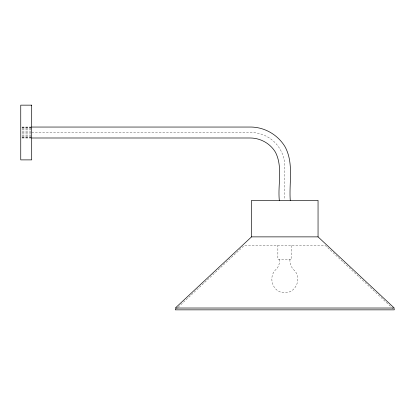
<?xml version="1.0" encoding="UTF-8"?>
<svg xmlns="http://www.w3.org/2000/svg" width="415" height="415" viewBox="0 0 415 415"><rect width="100%" height="100%" fill="white"/><g stroke="black" fill="none" stroke-linecap="round" stroke-linejoin="round"><path stroke-width="0.31" stroke-dasharray="2.08 1.56" d="M289.893 259.354C289.691 263.027 290.972 266.746 293.395 269.522C302.462 276.883 296.528 293.13 284.789 292.674C272.416 293.057 267.219 276.011 276.815 268.744C278.828 266.072 279.86 262.69 279.684 259.354M176.271 308.968L177.687 307.645M178.154 307.204L244.207 245.53L325.37 245.53L391.418 307.204M22.037 127.047L31.052 127.047M22.037 127.234L31.052 127.234M22.037 127.779L31.052 127.779M22.037 128.65L31.696 128.65M22.037 129.781L31.052 129.781M22.037 131.104L31.052 131.104M22.037 132.52L31.052 132.52M31.696 132.52L250.857 132.52A33.931 33.931 0 0 1 284.789 166.451L284.789 199.745M22.037 133.936L31.052 133.936M22.037 135.254L31.052 135.254M22.037 136.39L31.052 136.39M22.037 137.256L31.052 137.256M22.037 137.806L31.052 137.806M22.037 137.993L31.052 137.993M391.89 307.645L393.306 308.968M291.714 245.53L291.714 259.354L277.863 259.354L277.863 245.53"/><path stroke-width="0.62" d="M251.526 236.872L175.327 308.023L394.25 308.023L318.051 236.872L251.526 236.872L251.526 200.383L318.051 200.383L318.051 236.872M31.696 127.047L251.215 127.047C264.988 127.306 277.931 134.948 285.022 146.723C293.986 163.178 288.933 182.595 290.261 200.383M31.696 137.993L250.494 137.993C260.615 138.133 270.258 143.528 275.461 152.243C283.025 167.095 277.671 184.525 279.316 200.383M394.25 308.755L394.25 309.849L175.327 309.849L175.327 308.755M31.696 105.151L20.75 105.151L20.75 159.884L31.696 159.884L31.696 105.151"/></g></svg>
